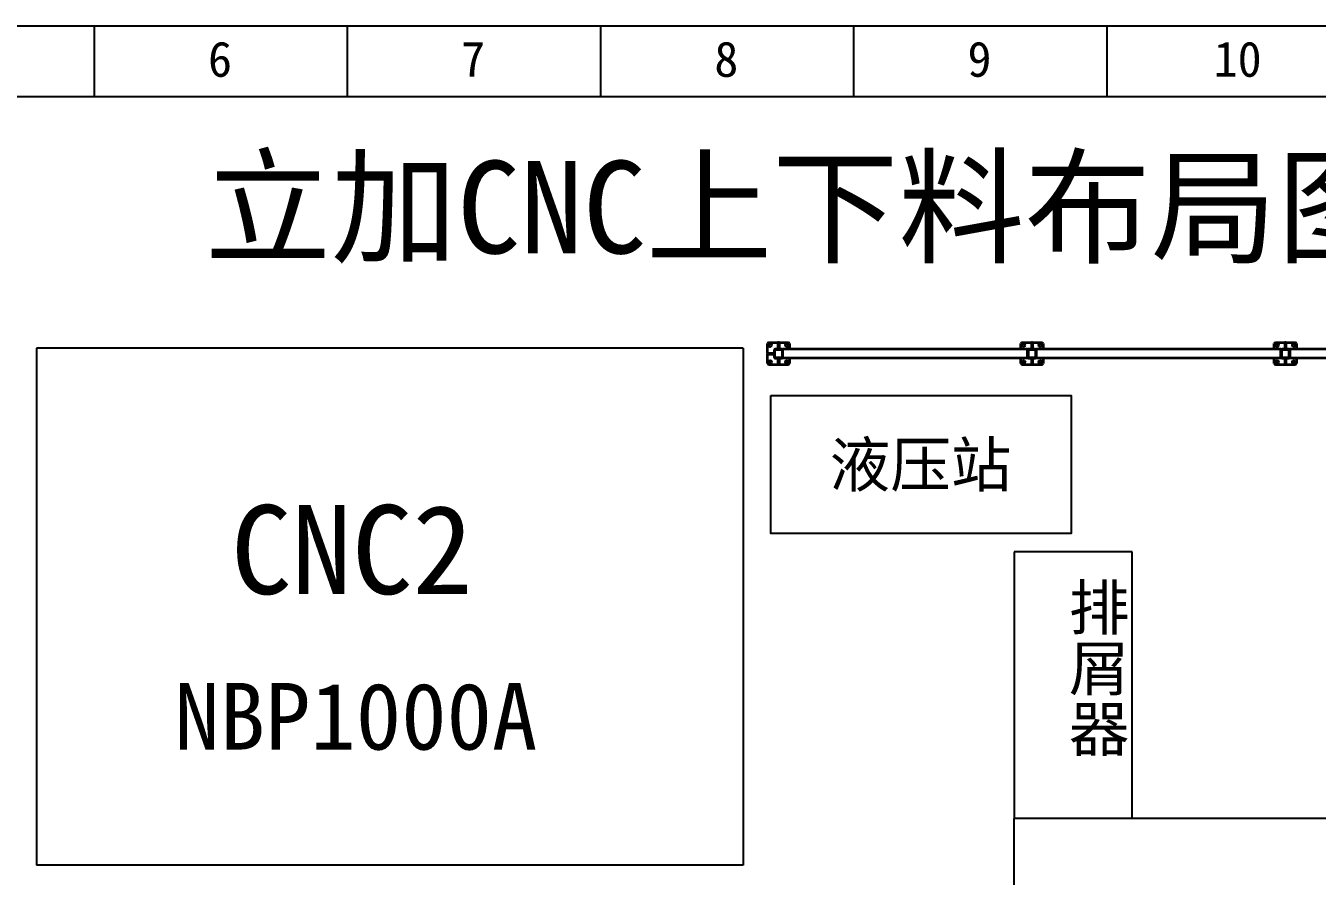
# Model space of a CAD drawing. Header units: millimetres. Extents: x 914 to 910632, y -176 to 682692.
# Drawn here: x 2322.9 to 2414.4, y 1920.6 to 1980.9 of the extents above; entities that cross this region are included whole.
import ezdxf
from ezdxf.enums import TextEntityAlignment as Align

# ---------------------------------------------------------------- set-up
doc = ezdxf.new("R2010")
doc.units = ezdxf.units.MM
doc.layers.add('建筑', color=4, linetype='Continuous')
doc.layers.add('绘图', color=7, linetype='Continuous', lineweight=30)
doc.styles.add('宋体', font='')
doc.styles.get('宋体').set_extended_font_data('宋体')

# ---------------------------------------------------------------- blocks, each defined once
blk = doc.blocks.new('后右')
at = {"color": 4, "linetype": 'Continuous', "lineweight": 35}
for p, q in [((1204793.8, -778337.3), (1204788.8, -778342.3)), ((1204788.8, -778384.8), (1204788.8, -778342.3)), ((1204793.8, -778337.3), (1204836.3, -778337.3)), ((1204818.8, -778372.3), (1204818.8, -778402.3)), ((1204821.3, -778372.3), (1204821.3, -778402.3)), ((1204853.8, -778367.3), (1204823.8, -778367.3)), ((1204853.8, -778369.8), (1204823.8, -778369.8)), ((1204841.3, -778337.3), (1204836.3, -778337.3)), ((1204836.3, -778337.3), (1204836.3, -778362.3)), ((1204841.3, -778362.3), (1204836.3, -778362.3)), ((1204836.3, -778362.3), (1204836.3, -778367.3)), ((1204841.3, -778337.3), (1204883.8, -778337.3)), ((1204841.3, -778337.3), (1204841.3, -778362.3)), ((1204841.3, -778362.3), (1204841.3, -778367.3)), ((1204856.3, -778402.3), (1204856.3, -778372.3)), ((1204858.8, -778402.3), (1204858.8, -778372.3)), ((1204888.8, -778342.3), (1204883.8, -778337.3)), ((1204888.8, -778342.3), (1204888.8, -778384.8)), ((1204788.8, -778389.8), (1204788.8, -778384.8)), ((1204813.8, -778384.8), (1204788.8, -778384.8)), ((1204788.8, -778432.3), (1204788.8, -778389.8)), ((1204813.8, -778389.8), (1204788.8, -778389.8)), ((1204788.8, -778432.3), (1204793.8, -778437.3)), ((1204813.8, -778389.8), (1204813.8, -778384.8)), ((1204818.8, -778384.8), (1204813.8, -778384.8)), ((1204818.8, -778389.8), (1204813.8, -778389.8)), ((1204818.8, -779507.3), (1204818.8, -778407.3)), ((1204818.8, -778407.3), (1204858.8, -778407.3)), ((1204823.8, -778404.8), (1204853.8, -778404.8)), ((1204823.8, -778407.3), (1204853.8, -778407.3)), ((1204863.8, -778384.8), (1204858.8, -778384.8)), ((1204863.8, -778389.8), (1204858.8, -778389.8)), ((1204858.8, -779507.3), (1204858.8, -778407.3)), ((1204863.8, -778389.8), (1204863.8, -778384.8)), ((1204888.8, -778384.8), (1204863.8, -778384.8)), ((1204888.8, -778389.8), (1204863.8, -778389.8)), ((1204883.8, -778437.3), (1204888.8, -778432.3)), ((1204888.8, -778389.8), (1204888.8, -778384.8)), ((1204888.8, -778389.8), (1204888.8, -778432.3)), ((1204818.8, -778437.3), (1204793.8, -778437.3)), ((1204883.8, -778437.3), (1204858.8, -778437.3)), ((1204793.8, -779477.3), (1204788.8, -779482.3)), ((1204793.8, -779477.3), (1204818.8, -779477.3)), ((1204858.8, -779477.3), (1204883.8, -779477.3)), ((1204888.8, -779482.3), (1204883.8, -779477.3)), ((1204788.8, -779524.8), (1204788.8, -779482.3)), ((1204788.8, -779529.8), (1204788.8, -779524.8)), ((1204813.8, -779524.8), (1204788.8, -779524.8)), ((1204788.8, -779572.3), (1204788.8, -779529.8)), ((1204813.8, -779529.8), (1204788.8, -779529.8)), ((1204813.8, -779529.8), (1204813.8, -779524.8)), ((1204818.8, -779524.8), (1204813.8, -779524.8)), ((1204818.8, -779529.8), (1204813.8, -779529.8)), ((1204818.8, -779507.3), (1204858.8, -779507.3)), ((1204818.8, -779512.3), (1204818.8, -779542.3)), ((1204821.3, -779512.3), (1204821.3, -779542.3)), ((1204853.8, -779507.3), (1204823.8, -779507.3)), ((1204853.8, -779509.8), (1204823.8, -779509.8)), ((1204856.3, -779542.3), (1204856.3, -779512.3)), ((1204858.8, -779542.3), (1204858.8, -779512.3)), ((1204863.8, -779524.8), (1204858.8, -779524.8)), ((1204863.8, -779529.8), (1204858.8, -779529.8)), ((1204863.8, -779529.8), (1204863.8, -779524.8)), ((1204888.8, -779524.8), (1204863.8, -779524.8)), ((1204888.8, -779529.8), (1204863.8, -779529.8)), ((1204888.8, -779482.3), (1204888.8, -779524.8)), ((1204888.8, -779529.8), (1204888.8, -779524.8)), ((1204888.8, -779529.8), (1204888.8, -779572.3)), ((1204788.8, -779572.3), (1204793.8, -779577.3)), ((1204818.8, -779577.3), (1204793.8, -779577.3)), ((1204818.8, -780647.3), (1204818.8, -779547.3)), ((1204818.8, -779547.3), (1204858.8, -779547.3)), ((1204823.8, -779544.8), (1204853.8, -779544.8)), ((1204823.8, -779547.3), (1204853.8, -779547.3)), ((1204858.8, -780647.3), (1204858.8, -779547.3)), ((1204883.8, -779577.3), (1204858.8, -779577.3)), ((1204883.8, -779577.3), (1204888.8, -779572.3)), ((1204793.8, -780617.3), (1204788.8, -780622.3)), ((1204788.8, -780664.8), (1204788.8, -780622.3)), ((1204793.8, -780617.3), (1204818.8, -780617.3)), ((1204858.8, -780617.3), (1204883.8, -780617.3)), ((1204888.8, -780622.3), (1204883.8, -780617.3)), ((1204888.8, -780622.3), (1204888.8, -780664.8)), ((1204788.8, -780669.8), (1204788.8, -780664.8)), ((1204813.8, -780664.8), (1204788.8, -780664.8)), ((1204788.8, -780712.3), (1204788.8, -780669.8)), ((1204813.8, -780669.8), (1204788.8, -780669.8)), ((1204813.8, -780669.8), (1204813.8, -780664.8)), ((1204818.8, -780664.8), (1204813.8, -780664.8)), ((1204818.8, -780669.8), (1204813.8, -780669.8)), ((1204818.8, -780647.3), (1204858.8, -780647.3)), ((1204818.8, -780652.3), (1204818.8, -780682.3)), ((1204858.8, -780687.3), (1204818.8, -780687.3)), ((1204818.8, -781787.3), (1204818.8, -780687.3)), ((1204821.3, -780652.3), (1204821.3, -780682.3)), ((1204853.8, -780647.3), (1204823.8, -780647.3)), ((1204853.8, -780649.8), (1204823.8, -780649.8)), ((1204823.8, -780684.8), (1204853.8, -780684.8)), ((1204823.8, -780687.3), (1204853.8, -780687.3)), ((1204856.3, -780682.3), (1204856.3, -780652.3)), ((1204858.8, -780682.3), (1204858.8, -780652.3)), ((1204863.8, -780664.8), (1204858.8, -780664.8)), ((1204863.8, -780669.8), (1204858.8, -780669.8)), ((1204858.8, -781787.3), (1204858.8, -780687.3)), ((1204863.8, -780669.8), (1204863.8, -780664.8)), ((1204888.8, -780664.8), (1204863.8, -780664.8)), ((1204888.8, -780669.8), (1204863.8, -780669.8)), ((1204888.8, -780669.8), (1204888.8, -780664.8)), ((1204888.8, -780669.8), (1204888.8, -780712.3)), ((1204788.8, -780712.3), (1204793.8, -780717.3)), ((1204818.8, -780717.3), (1204793.8, -780717.3)), ((1204883.8, -780717.3), (1204858.8, -780717.3)), ((1204883.8, -780717.3), (1204888.8, -780712.3))]:
    blk.add_line(p, q, dxfattribs=at)
for centre in [(1204800.8, -778349.3), (1204876.8, -778349.3), (1204800.8, -778425.3), (1204876.8, -778425.3), (1204800.8, -779489.3), (1204876.8, -779489.3), (1204800.8, -779565.3), (1204876.8, -779565.3), (1204800.8, -780629.3), (1204876.8, -780629.3), (1204800.8, -780705.3), (1204876.8, -780705.3)]:
    blk.add_circle(centre, 7, dxfattribs=at)
for centre, radius, start, end in [((1204823.8, -778372.3), 5, 90, 180), ((1204823.8, -778372.3), 2.5, 90, 180), ((1204853.8, -778372.3), 5, 0, 90), ((1204853.8, -778372.3), 2.5, 0, 90), ((1204823.8, -778402.3), 5, 180, 270), ((1204823.8, -778402.3), 2.5, 180, 270), ((1204853.8, -778402.3), 2.5, 270, 0), ((1204853.8, -778402.3), 5, 270, 0), ((1204823.8, -779512.3), 5, 90, 180), ((1204823.8, -779512.3), 2.5, 90, 180), ((1204853.8, -779512.3), 5, 0, 90), ((1204853.8, -779512.3), 2.5, 0, 90), ((1204823.8, -779542.3), 5, 180, 270), ((1204823.8, -779542.3), 2.5, 180, 270), ((1204853.8, -779542.3), 2.5, 270, 0), ((1204853.8, -779542.3), 5, 270, 0), ((1204823.8, -780652.3), 5, 90, 180), ((1204823.8, -780682.3), 5, 180, 270), ((1204823.8, -780652.3), 2.5, 90, 180), ((1204823.8, -780682.3), 2.5, 180, 270), ((1204853.8, -780652.3), 5, 0, 90), ((1204853.8, -780652.3), 2.5, 0, 90), ((1204853.8, -780682.3), 2.5, 270, 0), ((1204853.8, -780682.3), 5, 270, 0)]:
    blk.add_arc(centre, radius, start, end, dxfattribs=at)
blk = doc.blocks.new('制图图框')
for p, q in [((-2700.084, 789.318), (-2403.084, 789.318)), ((-2605.397, 789.318), (-2605.397, 784.318)), ((-2587.459, 789.318), (-2587.459, 784.318)), ((-2569.522, 789.318), (-2569.522, 784.318)), ((-2551.584, 789.318), (-2551.584, 784.318)), ((-2533.647, 789.318), (-2533.647, 784.318)), ((-2695.084, 784.318), (-2408.084, 784.318))]:
    blk.add_line(p, q)
at = {"style": '宋体'}
for s, p in [('6', (-2597.32, 785.708)), ('7', (-2579.383, 785.708)), ('8', (-2561.445, 785.708)), ('9', (-2543.508, 785.708)), ('10', (-2526.07, 785.708))]:
    blk.add_text(s, height=2.5, dxfattribs=at).set_placement(p)

msp = doc.modelspace()

# ---------------------------------------------------------------- linework, layer by layer
msp.add_lwpolyline([(2375.706, 1954.671), (2396.992, 1954.671), (2396.992, 1944.895), (2375.706, 1944.895)], close=True)
at = {"layer": '建筑', "color": 0}
for p, q in [((2373.763, 1958.026), (2323.678, 1958.026)), ((2323.678, 1958.026), (2323.678, 1921.407)), ((2373.763, 1958.026), (2373.763, 1921.407)), ((2392.951, 1943.602), (2392.951, 1924.702)), ((2401.324, 1943.602), (2392.951, 1943.602)), ((2401.324, 1924.702), (2401.324, 1943.602)), ((2429.57, 1924.702), (2392.951, 1924.702)), ((2392.951, 1874.617), (2392.951, 1924.702)), ((2373.763, 1921.407), (2323.678, 1921.407))]:
    msp.add_line(p, q, dxfattribs=at)

# ---------------------------------------------------------------- block references
msp.add_blockref('制图图框', (4933.158, 1191.56))
at = {"color": 4, "xscale": 0.01575, "yscale": 0.01575, "zscale": 0.01575, "rotation": 90}
msp.add_blockref('后右', (-9883.338, -17018.558), dxfattribs=at)

# ---------------------------------------------------------------- texts
at = {"color": 7, "style": '宋体'}
msp.add_text('立加CNC上下料布局图', height=6.55546, dxfattribs=at).set_placement((2420.521, 1971.309), align=Align.TOP_RIGHT)
at = {"layer": '建筑', "color": 0, "style": '宋体'}
for s, insert, char_height, width, attachment_point, rotation in [('CNC2', (2337.468, 1946.914), 6.3, 19.45655, 1, 360), ('{\\f@SimSun|b0|i0|c134|p2;排屑器}', (2400.496, 1928.963), 3.15, 24.32841, 3, 270), ('{\\fSimSun|b0|i0|c134|p2;NBP1000A}', (2333.455, 1934.313), 4.725, 15.91492, 1, 360)]:
    msp.add_mtext(s, dxfattribs=dict(at, insert=insert, char_height=char_height, width=width, attachment_point=attachment_point, rotation=rotation))
at = {"layer": '绘图', "color": 3, "insert": (2379.881, 1951.358), "char_height": 3.15, "attachment_point": 1, "style": '宋体'}
msp.add_mtext_dynamic_manual_height_columns('液压站', width=17.19786, gutter_width=31941.471, heights=[0], dxfattribs=at)

doc.saveas('drawing.dxf')
